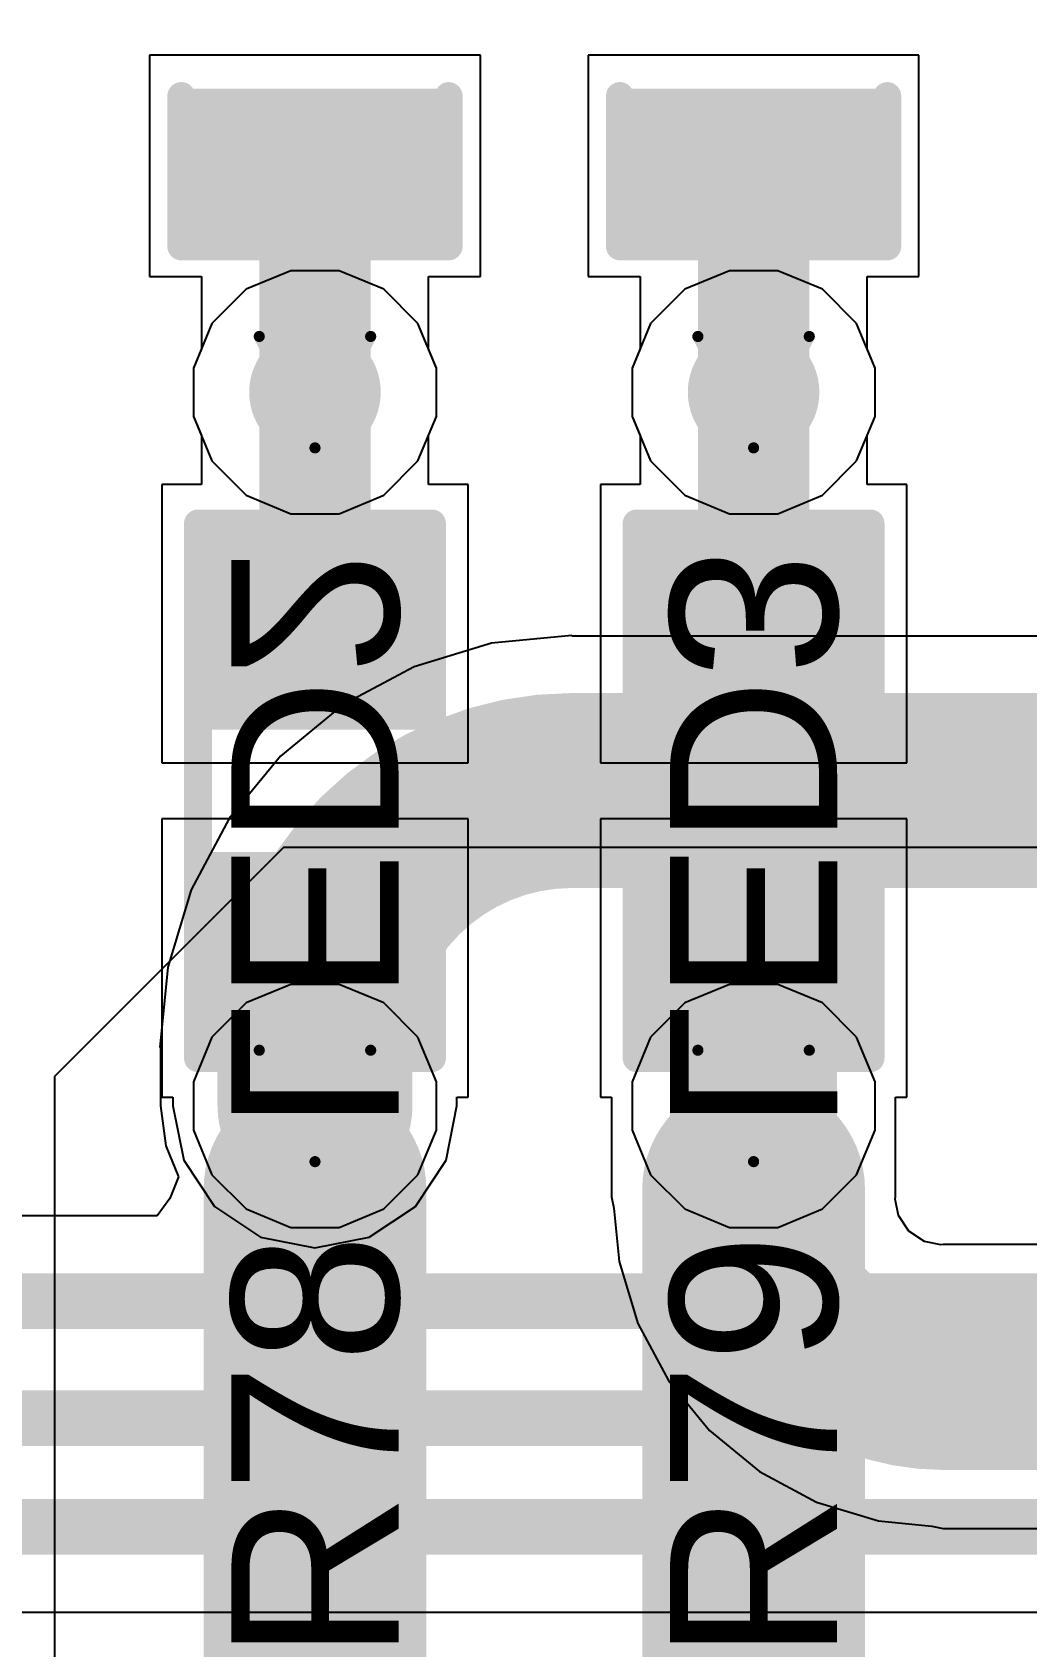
# Model space of a CAD drawing. Header units: inches. Extents: x 0 to 5359, y 0 to 5098.
# Drawn here: x 27.71 to 32.25, y 75 to 82.36 of the extents above; entities that cross this region are included whole.
import ezdxf

# ---------------------------------------------------------------- set-up
doc = ezdxf.new("R2010")
doc.units = ezdxf.units.IN
for name, color, linetype in [('Bottom Layer', 5, 'Continuous'), ('Bottom Overlay', 54, 'Continuous'), ('Bottom Paste', 16, 'Continuous'), ('Bottom Solder', 6, 'Continuous'), ('Drill Drawing', 1, 'Continuous'), ('Layer 1', 16, 'Continuous'), ('Layer 2', 76, 'Continuous'), ('Top Layer', 1, 'Continuous'), ('Top Overlay', 2, 'Continuous'), ('Top Paste', 8, 'Continuous'), ('Top Solder', 216, 'Continuous'), ('Via Holes', 16, 'Continuous')]:
    doc.layers.add(name, color=color, linetype=linetype)
doc.styles.add('Arial', font='', dxfattribs={"height": 0.2})
doc.styles.get('Arial').set_extended_font_data('Arial')

# ---------------------------------------------------------------- blocks, each defined once
blk = doc.blocks.new('R___0603_120')
at = {"layer": 'Top Layer'}
for points in [[(-0.3809999999999999, 0.4445), (-0.3809999999999999, -0.4445), (-1.143, -0.4445), (-1.143, 0.4445)], [(1.143, 0.4445), (1.143, -0.4445), (0.3809999999999999, -0.4445), (0.3809999999999999, 0.4445)]]:
    blk.add_hatch(color=1, dxfattribs=at).paths.add_polyline_path(points)
at = {"layer": 'Top Paste'}
for points in [[(-0.3809999999999999, 0.4445), (-0.3809999999999999, -0.4445), (-1.143, -0.4445), (-1.143, 0.4445)], [(1.143, 0.4445), (1.143, -0.4445), (0.3809999999999999, -0.4445), (0.3809999999999999, 0.4445)]]:
    blk.add_hatch(color=8, dxfattribs=at).paths.add_polyline_path(points)
at = {"layer": 'Top Solder'}
for points in [[(-0.2794, 0.5460999999999999), (-0.2794, -0.5460999999999999), (-1.2446, -0.5460999999999999), (-1.2446, 0.5460999999999999)], [(1.2446, 0.5460999999999999), (1.2446, -0.5460999999999999), (0.2794, -0.5460999999999999), (0.2794, 0.5460999999999999)]]:
    blk.add_hatch(color=216, dxfattribs=at).paths.add_polyline_path(points)
at = {"layer": 'Top Overlay'}
for points in [[(1.2192, 0.5334, 0.127, 0.127, 0), (-1.2192, 0.5334, 0.127, 0.127, 0)], [(-1.2192, -0.5334, 0.127, 0.127, 0), (-1.2192, 0.5334, 0.127, 0.127, 0)], [(1.2192, -0.5334, 0.127, 0.127, 0), (1.2192, 0.5334, 0.127, 0.127, 0)], [(1.2192, -0.5334, 0.127, 0.127, 0), (-1.2192, -0.5334, 0.127, 0.127, 0)]]:
    blk.add_lwpolyline(points, format="xyseb", dxfattribs=at)
for points in [[(-1.25095, 0.5334, 0.0635, 0.0635, 1), (-1.18745, 0.5334, 0.0635, 0.0635, 1)], [(-1.25095, 0.5334, 0.0635, 0.0635, 1), (-1.18745, 0.5334, 0.0635, 0.0635, 1)], [(1.18745, 0.5334, 0.0635, 0.0635, 1), (1.25095, 0.5334, 0.0635, 0.0635, 1)], [(1.18745, 0.5334, 0.0635, 0.0635, 1), (1.25095, 0.5334, 0.0635, 0.0635, 1)], [(-1.25095, -0.5334, 0.0635, 0.0635, 1), (-1.18745, -0.5334, 0.0635, 0.0635, 1)], [(-1.25095, -0.5334, 0.0635, 0.0635, 1), (-1.18745, -0.5334, 0.0635, 0.0635, 1)], [(1.18745, -0.5334, 0.0635, 0.0635, 1), (1.25095, -0.5334, 0.0635, 0.0635, 1)], [(1.18745, -0.5334, 0.0635, 0.0635, 1), (1.25095, -0.5334, 0.0635, 0.0635, 1)]]:
    blk.add_lwpolyline(points, format="xyseb", close=True, dxfattribs=at)
blk = doc.blocks.new('R___0603_121')
at = {"layer": 'Top Layer'}
for points in [[(-0.3809999999999999, 0.4445), (-0.3809999999999999, -0.4445), (-1.143, -0.4445), (-1.143, 0.4445)], [(1.143, 0.4445), (1.143, -0.4445), (0.3809999999999999, -0.4445), (0.3809999999999999, 0.4445)]]:
    blk.add_hatch(color=1, dxfattribs=at).paths.add_polyline_path(points)
at = {"layer": 'Top Paste'}
for points in [[(-0.3809999999999999, 0.4445), (-0.3809999999999999, -0.4445), (-1.143, -0.4445), (-1.143, 0.4445)], [(1.143, 0.4445), (1.143, -0.4445), (0.3809999999999999, -0.4445), (0.3809999999999999, 0.4445)]]:
    blk.add_hatch(color=8, dxfattribs=at).paths.add_polyline_path(points)
at = {"layer": 'Top Solder'}
for points in [[(-0.2794, 0.5460999999999999), (-0.2794, -0.5460999999999999), (-1.2446, -0.5460999999999999), (-1.2446, 0.5460999999999999)], [(1.2446, 0.5460999999999999), (1.2446, -0.5460999999999999), (0.2794, -0.5460999999999999), (0.2794, 0.5460999999999999)]]:
    blk.add_hatch(color=216, dxfattribs=at).paths.add_polyline_path(points)
at = {"layer": 'Top Overlay'}
for points in [[(1.2192, 0.5334, 0.127, 0.127, 0), (-1.2192, 0.5334, 0.127, 0.127, 0)], [(-1.2192, -0.5334, 0.127, 0.127, 0), (-1.2192, 0.5334, 0.127, 0.127, 0)], [(1.2192, -0.5334, 0.127, 0.127, 0), (1.2192, 0.5334, 0.127, 0.127, 0)], [(1.2192, -0.5334, 0.127, 0.127, 0), (-1.2192, -0.5334, 0.127, 0.127, 0)]]:
    blk.add_lwpolyline(points, format="xyseb", dxfattribs=at)
for points in [[(-1.25095, 0.5334, 0.0635, 0.0635, 1), (-1.18745, 0.5334, 0.0635, 0.0635, 1)], [(-1.25095, 0.5334, 0.0635, 0.0635, 1), (-1.18745, 0.5334, 0.0635, 0.0635, 1)], [(1.18745, 0.5334, 0.0635, 0.0635, 1), (1.25095, 0.5334, 0.0635, 0.0635, 1)], [(1.18745, 0.5334, 0.0635, 0.0635, 1), (1.25095, 0.5334, 0.0635, 0.0635, 1)], [(-1.25095, -0.5334, 0.0635, 0.0635, 1), (-1.18745, -0.5334, 0.0635, 0.0635, 1)], [(-1.25095, -0.5334, 0.0635, 0.0635, 1), (-1.18745, -0.5334, 0.0635, 0.0635, 1)], [(1.18745, -0.5334, 0.0635, 0.0635, 1), (1.25095, -0.5334, 0.0635, 0.0635, 1)], [(1.18745, -0.5334, 0.0635, 0.0635, 1), (1.25095, -0.5334, 0.0635, 0.0635, 1)]]:
    blk.add_lwpolyline(points, format="xyseb", close=True, dxfattribs=at)
blk = doc.blocks.new('LED_0603_B_214')
at = {"layer": 'Bottom Layer'}
for points in [[(-0.999998, 0.5000002699999999), (-0.499999, 0.5000002699999999), (-0.499999, -0.5000002699999999), (-0.999998, -0.5000002699999999)], [(0.50000154, 0.5000002699999999), (1.00000054, 0.5000002699999999), (1.00000054, -0.5000002699999999), (0.50000154, -0.5000002699999999)]]:
    blk.add_hatch(color=5, dxfattribs=at).paths.add_polyline_path(points)
at = {"layer": 'Bottom Overlay'}
blk.add_hatch(color=54, dxfattribs=at).paths.add_polyline_path([(1.11757968, -0.66042286), (1.7525746, -0.66042286), (1.7525746, 0.66037714), (1.11757968, 0.66037714)])
at = {"layer": 'Bottom Paste'}
for points in [[(-0.999998, 0.5000002699999999), (-0.499999, 0.5000002699999999), (-0.499999, -0.5000002699999999), (-0.999998, -0.5000002699999999)], [(0.50000154, 0.5000002699999999), (1.00000054, 0.5000002699999999), (1.00000054, -0.5000002699999999), (0.50000154, -0.5000002699999999)]]:
    blk.add_hatch(color=16, dxfattribs=at).paths.add_polyline_path(points)
at = {"layer": 'Bottom Solder'}
for points in [[(-1.101598, 0.6016002699999999), (-0.398399, 0.6016002699999999), (-0.398399, -0.6016002699999999), (-1.101598, -0.6016002699999999)], [(0.39840154, 0.6016002699999999), (1.10160054, 0.6016002699999999), (1.10160054, -0.6016002699999999), (0.39840154, -0.6016002699999999)]]:
    blk.add_hatch(color=6, dxfattribs=at).paths.add_polyline_path(points)
at = {"layer": 'Bottom Overlay'}
for points in [[(-1.1176, 0.6096, 0.127, 0.127, 0), (-1.1176, -0.6096, 0.127, 0.127, 0)], [(-1.1176, 0.6096, 0.127, 0.127, 0), (-0.4318, 0.6096, 0.127, 0.127, 0)], [(0.4318, 0.6096, 0.127, 0.127, 0), (1.11760254, 0.6096, 0.127, 0.127, 0)], [(1.11760254, 0.6096, 0.127, 0.127, 0), (1.11760254, -0.6096, 0.127, 0.127, 0)], [(-1.1176, -0.6096, 0.127, 0.127, 0), (-0.4318, -0.6096, 0.127, 0.127, 0)], [(0.4318, -0.6096, 0.127, 0.127, 0), (1.11760254, -0.6096, 0.127, 0.127, 0)]]:
    blk.add_lwpolyline(points, format="xyseb", dxfattribs=at)
for points in [[(-1.14935, 0.6096, 0.0635, 0.0635, 1), (-1.08585, 0.6096, 0.0635, 0.0635, 1)], [(-1.14935, 0.6096, 0.0635, 0.0635, 1), (-1.08585, 0.6096, 0.0635, 0.0635, 1)], [(-0.46355, 0.6096, 0.0635, 0.0635, 1), (-0.40005, 0.6096, 0.0635, 0.0635, 1)], [(0.40005, 0.6096, 0.0635, 0.0635, 1), (0.46355, 0.6096, 0.0635, 0.0635, 1)], [(1.08585254, 0.6096, 0.0635, 0.0635, 1), (1.14935254, 0.6096, 0.0635, 0.0635, 1)], [(1.08585254, 0.6096, 0.0635, 0.0635, 1), (1.14935254, 0.6096, 0.0635, 0.0635, 1)], [(-1.14935, -0.6096, 0.0635, 0.0635, 1), (-1.08585, -0.6096, 0.0635, 0.0635, 1)], [(-1.14935, -0.6096, 0.0635, 0.0635, 1), (-1.08585, -0.6096, 0.0635, 0.0635, 1)], [(-0.46355, -0.6096, 0.0635, 0.0635, 1), (-0.40005, -0.6096, 0.0635, 0.0635, 1)], [(0.40005, -0.6096, 0.0635, 0.0635, 1), (0.46355, -0.6096, 0.0635, 0.0635, 1)], [(1.08585254, -0.6096, 0.0635, 0.0635, 1), (1.14935254, -0.6096, 0.0635, 0.0635, 1)], [(1.08585254, -0.6096, 0.0635, 0.0635, 1), (1.14935254, -0.6096, 0.0635, 0.0635, 1)]]:
    blk.add_lwpolyline(points, format="xyseb", close=True, dxfattribs=at)
blk = doc.blocks.new('LED_0603_B_215')
at = {"layer": 'Bottom Layer'}
for points in [[(-0.999998, 0.5000002699999999), (-0.499999, 0.5000002699999999), (-0.499999, -0.5000002699999999), (-0.999998, -0.5000002699999999)], [(0.50000154, 0.5000002699999999), (1.00000054, 0.5000002699999999), (1.00000054, -0.5000002699999999), (0.50000154, -0.5000002699999999)]]:
    blk.add_hatch(color=5, dxfattribs=at).paths.add_polyline_path(points)
at = {"layer": 'Bottom Overlay'}
blk.add_hatch(color=54, dxfattribs=at).paths.add_polyline_path([(1.11757968, -0.66042286), (1.7525746, -0.66042286), (1.7525746, 0.66037714), (1.11757968, 0.66037714)])
at = {"layer": 'Bottom Paste'}
for points in [[(-0.999998, 0.5000002699999999), (-0.499999, 0.5000002699999999), (-0.499999, -0.5000002699999999), (-0.999998, -0.5000002699999999)], [(0.50000154, 0.5000002699999999), (1.00000054, 0.5000002699999999), (1.00000054, -0.5000002699999999), (0.50000154, -0.5000002699999999)]]:
    blk.add_hatch(color=16, dxfattribs=at).paths.add_polyline_path(points)
at = {"layer": 'Bottom Solder'}
for points in [[(-1.101598, 0.6016002699999999), (-0.398399, 0.6016002699999999), (-0.398399, -0.6016002699999999), (-1.101598, -0.6016002699999999)], [(0.39840154, 0.6016002699999999), (1.10160054, 0.6016002699999999), (1.10160054, -0.6016002699999999), (0.39840154, -0.6016002699999999)]]:
    blk.add_hatch(color=6, dxfattribs=at).paths.add_polyline_path(points)
at = {"layer": 'Bottom Overlay'}
for points in [[(-1.1176, 0.6096, 0.127, 0.127, 0), (-1.1176, -0.6096, 0.127, 0.127, 0)], [(-1.1176, 0.6096, 0.127, 0.127, 0), (-0.4318, 0.6096, 0.127, 0.127, 0)], [(0.4318, 0.6096, 0.127, 0.127, 0), (1.11760254, 0.6096, 0.127, 0.127, 0)], [(1.11760254, 0.6096, 0.127, 0.127, 0), (1.11760254, -0.6096, 0.127, 0.127, 0)], [(-1.1176, -0.6096, 0.127, 0.127, 0), (-0.4318, -0.6096, 0.127, 0.127, 0)], [(0.4318, -0.6096, 0.127, 0.127, 0), (1.11760254, -0.6096, 0.127, 0.127, 0)]]:
    blk.add_lwpolyline(points, format="xyseb", dxfattribs=at)
for points in [[(-1.14935, 0.6096, 0.0635, 0.0635, 1), (-1.08585, 0.6096, 0.0635, 0.0635, 1)], [(-1.14935, 0.6096, 0.0635, 0.0635, 1), (-1.08585, 0.6096, 0.0635, 0.0635, 1)], [(-0.46355, 0.6096, 0.0635, 0.0635, 1), (-0.40005, 0.6096, 0.0635, 0.0635, 1)], [(0.40005, 0.6096, 0.0635, 0.0635, 1), (0.46355, 0.6096, 0.0635, 0.0635, 1)], [(1.08585254, 0.6096, 0.0635, 0.0635, 1), (1.14935254, 0.6096, 0.0635, 0.0635, 1)], [(1.08585254, 0.6096, 0.0635, 0.0635, 1), (1.14935254, 0.6096, 0.0635, 0.0635, 1)], [(-1.14935, -0.6096, 0.0635, 0.0635, 1), (-1.08585, -0.6096, 0.0635, 0.0635, 1)], [(-1.14935, -0.6096, 0.0635, 0.0635, 1), (-1.08585, -0.6096, 0.0635, 0.0635, 1)], [(-0.46355, -0.6096, 0.0635, 0.0635, 1), (-0.40005, -0.6096, 0.0635, 0.0635, 1)], [(0.40005, -0.6096, 0.0635, 0.0635, 1), (0.46355, -0.6096, 0.0635, 0.0635, 1)], [(1.08585254, -0.6096, 0.0635, 0.0635, 1), (1.14935254, -0.6096, 0.0635, 0.0635, 1)], [(1.08585254, -0.6096, 0.0635, 0.0635, 1), (1.14935254, -0.6096, 0.0635, 0.0635, 1)]]:
    blk.add_lwpolyline(points, format="xyseb", close=True, dxfattribs=at)

msp = doc.modelspace()

# ---------------------------------------------------------------- hatches: boundary and pattern name
at = {"layer": 'Bottom Layer'}
h = msp.add_hatch(color=5, dxfattribs=at)
edge = h.paths.add_edge_path()
edge.add_arc((28.99996232, 80.71784973999999), 0.2999994, 0, 360)
h = msp.add_hatch(color=5, dxfattribs=at)
edge = h.paths.add_edge_path()
edge.add_arc((30.9999634, 80.71784973999999), 0.2999994, 0, 360)
h = msp.add_hatch(color=5, dxfattribs=at)
edge = h.paths.add_edge_path()
edge.add_arc((28.99996232, 77.46324614), 0.2999994, 0, 360)
h = msp.add_hatch(color=5, dxfattribs=at)
edge = h.paths.add_edge_path()
edge.add_arc((30.99996086, 77.46324614), 0.2999994, 0, 360)
at = {"layer": 'Layer 1'}
h = msp.add_hatch(color=16, dxfattribs=at)
edge = h.paths.add_edge_path()
edge.add_arc((28.99996232, 80.71784973999999), 0.2999994, 0, 360)
h = msp.add_hatch(color=16, dxfattribs=at)
edge = h.paths.add_edge_path()
edge.add_arc((30.9999634, 80.71784973999999), 0.2999994, 0, 360)
h = msp.add_hatch(color=16, dxfattribs=at)
edge = h.paths.add_edge_path()
edge.add_arc((28.99996232, 77.46324614), 0.2999994, 0, 360)
h = msp.add_hatch(color=16, dxfattribs=at)
edge = h.paths.add_edge_path()
edge.add_arc((30.99996086, 77.46324614), 0.2999994, 0, 360)
at = {"layer": 'Layer 2'}
h = msp.add_hatch(color=76, dxfattribs=at)
edge = h.paths.add_edge_path()
edge.add_arc((28.99996232, 80.71784973999999), 0.2999994, 0, 360)
h = msp.add_hatch(color=76, dxfattribs=at)
edge = h.paths.add_edge_path()
edge.add_arc((30.9999634, 80.71784973999999), 0.2999994, 0, 360)
h = msp.add_hatch(color=76, dxfattribs=at)
edge = h.paths.add_edge_path()
edge.add_arc((28.99996232, 77.46324614), 0.2999994, 0, 360)
h = msp.add_hatch(color=76, dxfattribs=at)
edge = h.paths.add_edge_path()
edge.add_arc((30.99996086, 77.46324614), 0.2999994, 0, 360)
at = {"layer": 'Top Layer'}
h = msp.add_hatch(color=1, dxfattribs=at)
edge = h.paths.add_edge_path()
edge.add_arc((28.99996232, 80.71784973999999), 0.2999994, 0, 360)
h = msp.add_hatch(color=1, dxfattribs=at)
edge = h.paths.add_edge_path()
edge.add_arc((30.9999634, 80.71784973999999), 0.2999994, 0, 360)
h = msp.add_hatch(color=1, dxfattribs=at)
edge = h.paths.add_edge_path()
edge.add_arc((28.99996232, 77.46324614), 0.2999994, 0, 360)
h = msp.add_hatch(color=1, dxfattribs=at)
edge = h.paths.add_edge_path()
edge.add_arc((30.99996086, 77.46324614), 0.2999994, 0, 360)
at = {"layer": 'Via Holes'}
h = msp.add_hatch(color=7, dxfattribs=at)
edge = h.paths.add_edge_path()
edge.add_arc((28.99996232, 80.71784973999999), 0.1499997, 0, 360)
h = msp.add_hatch(color=7, dxfattribs=at)
edge = h.paths.add_edge_path()
edge.add_arc((30.9999634, 80.71784973999999), 0.1499997, 0, 360)
h = msp.add_hatch(color=7, dxfattribs=at)
edge = h.paths.add_edge_path()
edge.add_arc((28.99996232, 77.46324614), 0.1499997, 0, 360)
h = msp.add_hatch(color=7, dxfattribs=at)
edge = h.paths.add_edge_path()
edge.add_arc((30.99996086, 77.46324614), 0.1499997, 0, 360)

# ---------------------------------------------------------------- linework, layer by layer
at = {"layer": 'Bottom Layer'}
for p, q in [((29.75396131999999, 82.25404682), (28.24596332, 82.25404682)), ((28.24596332, 82.25404682), (28.24596332, 81.24604782)), ((29.75396131999999, 81.24604782), (29.75396131999999, 82.25404682)), ((31.75395986, 82.25404682), (30.24596186, 82.25404682)), ((30.24596186, 82.25404682), (30.24596186, 81.24604782)), ((31.75395986, 81.24604782), (31.75395986, 82.25404682)), ((28.24596332, 81.24604782), (28.4820106, 81.24604782)), ((28.4820106, 81.24604782), (28.4820106, 80.91507566)), ((29.51791404, 80.91507566), (29.51791404, 81.24604782)), ((29.51791404, 81.24604782), (29.75396131999999, 81.24604782)), ((30.24596186, 81.24604782), (30.48200914, 81.24604782)), ((30.48200914, 81.24604782), (30.48200914, 80.91506804)), ((31.51791258, 80.91508074), (31.51791258, 81.24604782)), ((31.51791258, 81.24604782), (31.75395986, 81.24604782)), ((28.4820106, 80.91507566), (28.44596292, 80.82804764)), ((29.55396172, 80.82804764), (29.51791404, 80.91507566)), ((30.48200914, 80.91506804), (30.445964, 80.82804764)), ((31.5539628, 80.82804764), (31.51791258, 80.91508074)), ((28.44596292, 80.82804764), (28.44596292, 80.60765184)), ((29.55396172, 80.60765184), (29.55396172, 80.82804764)), ((30.445964, 80.82804764), (30.445964, 80.60765184)), ((31.5539628, 80.60765184), (31.5539628, 80.82804764)), ((28.44596292, 80.60765184), (28.53030362, 80.40403527999999)), ((29.46962101999999, 80.40403527999999), (29.55396172, 80.60765184)), ((30.445964, 80.60765184), (30.53030469999999, 80.40403527999999)), ((31.4696221, 80.40403527999999), (31.5539628, 80.60765184)), ((28.53030362, 80.40403527999999), (28.68614786, 80.24819104)), ((29.31377678, 80.24819104), (29.46962101999999, 80.40403527999999)), ((30.53030469999999, 80.40403527999999), (30.68614894, 80.24819104)), ((31.31377785999999, 80.24819104), (31.4696221, 80.40403527999999)), ((28.68614786, 80.24819104), (28.88976442, 80.16385034)), ((29.11016022, 80.16385034), (29.31377678, 80.24819104)), ((30.68614894, 80.24819104), (30.8897655, 80.16385034)), ((31.1101613, 80.16385034), (31.31377785999999, 80.24819104)), ((28.88976442, 80.16385034), (29.11016022, 80.16385034)), ((30.8897655, 80.16385034), (31.1101613, 80.16385034)), ((30.17122744, 79.60904575999999), (29.8046902, 79.57294474)), ((30.17122744, 79.60602569999999), (30.17122744, 79.60904575999999)), ((36.45003632, 79.60602569999999), (30.17122744, 79.60602569999999)), ((29.8046902, 79.57294474), (29.45223726, 79.46602852)), ((29.45223726, 79.46602852), (29.12741444, 79.29240936)), ((29.12741444, 79.29240936), (28.84270584, 79.05875475999999)), ((28.84270584, 79.05875475999999), (28.60905124, 78.77404616)), ((28.60905124, 78.77404616), (28.43543208, 78.44922333999999)), ((28.43543208, 78.44922333999999), (28.32851586, 78.0967704)), ((28.32851586, 78.0967704), (28.29241484, 77.73023316)), ((28.29241484, 77.73023316), (28.2954349, 77.73023316)), ((28.2954349, 77.73023316), (28.2954349, 77.46324614)), ((28.2954349, 77.46324614), (28.31944043999999, 77.28090207999999)), ((28.31944043999999, 77.28090207999999), (28.37802808, 77.13945709999999)), ((28.37802808, 77.13945709999999), (28.33875206, 77.04135722)), ((28.33875206, 77.04135722), (28.28029396, 76.9616571)), ((28.28029396, 76.9616571), (25.6224786, 76.9616571)), ((25.05367608, 75.15507194), (37.79836737999999, 75.15507194))]:
    msp.add_line(p, q, dxfattribs=at)
for points in [[(28.99996232, 80.71784973999999, 0.508, 0.508, 0), (28.99996232, 81.72179236, 0.508, 0.508, 0)], [(30.99996086, 80.71784973999999, 0.508, 0.508, 0), (30.99996086, 81.72179236, 0.508, 0.508, 0)], [(30.99996086, 80.71784973999999, 0.508, 0.508, 0), (30.9999634, 80.71784973999999, 0.508, 0.508, 0)], [(28.99996232, 77.73023316, 0.889, 0.889, -0.4142135623730951), (30.17122744, 78.90149828, 0.889, 0.889, 0)], [(30.17122744, 78.90149828, 0.889, 0.889, 0), (36.45003632, 78.90149828, 0.889, 0.889, 0)], [(28.99996232, 77.46324614, 0.889, 0.889, 0), (28.99996232, 77.73023316, 0.889, 0.889, 0)], [(22.92483096, 76.57319204, 0.254, 0.254, 0), (45.06170312, 76.57319204, 0.254, 0.254, 0)], [(23.63423264, 76.03906052, 0.254, 0.254, 0), (45.31269576, 76.03906052, 0.254, 0.254, 0)], [(25.05367608, 75.543537, 0.254, 0.254, 0), (45.77473699999999, 75.543537, 0.254, 0.254, 0)]]:
    msp.add_lwpolyline(points, format="xyseb", dxfattribs=at)
for points in [[(28.87296232, 81.72179236, 0.254, 0.254, 1), (29.12696232, 81.72179236, 0.254, 0.254, 1)], [(30.87296086, 81.72179236, 0.254, 0.254, 1), (31.12696086, 81.72179236, 0.254, 0.254, 1)], [(28.87296232, 80.71784973999999, 0.254, 0.254, 1), (29.12696232, 80.71784973999999, 0.254, 0.254, 1)], [(30.87296086, 80.71784973999999, 0.254, 0.254, 1), (31.12696086, 80.71784973999999, 0.254, 0.254, 1)], [(30.87296086, 80.71784973999999, 0.254, 0.254, 1), (31.12696086, 80.71784973999999, 0.254, 0.254, 1)], [(30.8729634, 80.71784973999999, 0.254, 0.254, 1), (31.1269634, 80.71784973999999, 0.254, 0.254, 1)], [(29.94897744, 78.90149828, 0.4445, 0.4445, 1), (30.39347744, 78.90149828, 0.4445, 0.4445, 1)], [(29.94897744, 78.90149828, 0.4445, 0.4445, 1), (30.39347744, 78.90149828, 0.4445, 0.4445, 1)], [(28.77771232, 77.73023316, 0.4445, 0.4445, 1), (29.22221232, 77.73023316, 0.4445, 0.4445, 1)], [(28.77771232, 77.73023316, 0.4445, 0.4445, 1), (29.22221232, 77.73023316, 0.4445, 0.4445, 1)], [(28.77771232, 77.46324614, 0.4445, 0.4445, 1), (29.22221232, 77.46324614, 0.4445, 0.4445, 1)]]:
    msp.add_lwpolyline(points, format="xyseb", close=True, dxfattribs=at)
at = {"layer": 'Drill Drawing'}
for points in [[(28.74596232, 80.97184974, 0.0508, 0.0508, 0), (29.25396232, 80.97184974, 0.0508, 0.0508, 0)], [(28.74596232, 80.97184974, 0.0508, 0.0508, 0), (28.99996232, 80.46384974, 0.0508, 0.0508, 0)], [(28.99996232, 80.46384974, 0.0508, 0.0508, 0), (29.25396232, 80.97184974, 0.0508, 0.0508, 0)], [(30.7459634, 80.97184974, 0.0508, 0.0508, 0), (31.2539634, 80.97184974, 0.0508, 0.0508, 0)], [(30.7459634, 80.97184974, 0.0508, 0.0508, 0), (30.9999634, 80.46384974, 0.0508, 0.0508, 0)], [(30.9999634, 80.46384974, 0.0508, 0.0508, 0), (31.2539634, 80.97184974, 0.0508, 0.0508, 0)], [(28.74596232, 77.71724614, 0.0508, 0.0508, 0), (29.25396232, 77.71724614, 0.0508, 0.0508, 0)], [(28.74596232, 77.71724614, 0.0508, 0.0508, 0), (28.99996232, 77.20924613999999, 0.0508, 0.0508, 0)], [(28.99996232, 77.20924613999999, 0.0508, 0.0508, 0), (29.25396232, 77.71724614, 0.0508, 0.0508, 0)], [(30.74596086, 77.71724614, 0.0508, 0.0508, 0), (31.25396086, 77.71724614, 0.0508, 0.0508, 0)], [(30.74596086, 77.71724614, 0.0508, 0.0508, 0), (30.99996086, 77.20924613999999, 0.0508, 0.0508, 0)], [(30.99996086, 77.20924613999999, 0.0508, 0.0508, 0), (31.25396086, 77.71724614, 0.0508, 0.0508, 0)]]:
    msp.add_lwpolyline(points, format="xyseb", dxfattribs=at)
for points in [[(28.73326232, 80.97184974, 0.0254, 0.0254, 1), (28.75866232, 80.97184974, 0.0254, 0.0254, 1)], [(28.73326232, 80.97184974, 0.0254, 0.0254, 1), (28.75866232, 80.97184974, 0.0254, 0.0254, 1)], [(29.24126232, 80.97184974, 0.0254, 0.0254, 1), (29.26666232, 80.97184974, 0.0254, 0.0254, 1)], [(29.24126232, 80.97184974, 0.0254, 0.0254, 1), (29.26666232, 80.97184974, 0.0254, 0.0254, 1)], [(30.73326339999999, 80.97184974, 0.0254, 0.0254, 1), (30.7586634, 80.97184974, 0.0254, 0.0254, 1)], [(30.73326339999999, 80.97184974, 0.0254, 0.0254, 1), (30.7586634, 80.97184974, 0.0254, 0.0254, 1)], [(31.2412634, 80.97184974, 0.0254, 0.0254, 1), (31.2666634, 80.97184974, 0.0254, 0.0254, 1)], [(31.2412634, 80.97184974, 0.0254, 0.0254, 1), (31.2666634, 80.97184974, 0.0254, 0.0254, 1)], [(28.98726232, 80.46384974, 0.0254, 0.0254, 1), (29.01266232, 80.46384974, 0.0254, 0.0254, 1)], [(28.98726232, 80.46384974, 0.0254, 0.0254, 1), (29.01266232, 80.46384974, 0.0254, 0.0254, 1)], [(30.9872634, 80.46384974, 0.0254, 0.0254, 1), (31.0126634, 80.46384974, 0.0254, 0.0254, 1)], [(30.9872634, 80.46384974, 0.0254, 0.0254, 1), (31.0126634, 80.46384974, 0.0254, 0.0254, 1)], [(28.73326232, 77.71724614, 0.0254, 0.0254, 1), (28.75866232, 77.71724614, 0.0254, 0.0254, 1)], [(28.73326232, 77.71724614, 0.0254, 0.0254, 1), (28.75866232, 77.71724614, 0.0254, 0.0254, 1)], [(29.24126232, 77.71724614, 0.0254, 0.0254, 1), (29.26666232, 77.71724614, 0.0254, 0.0254, 1)], [(29.24126232, 77.71724614, 0.0254, 0.0254, 1), (29.26666232, 77.71724614, 0.0254, 0.0254, 1)], [(30.73326086, 77.71724614, 0.0254, 0.0254, 1), (30.75866086, 77.71724614, 0.0254, 0.0254, 1)], [(30.73326086, 77.71724614, 0.0254, 0.0254, 1), (30.75866086, 77.71724614, 0.0254, 0.0254, 1)], [(31.24126086, 77.71724614, 0.0254, 0.0254, 1), (31.26666086, 77.71724614, 0.0254, 0.0254, 1)], [(31.24126086, 77.71724614, 0.0254, 0.0254, 1), (31.26666086, 77.71724614, 0.0254, 0.0254, 1)], [(28.98726232, 77.20924613999999, 0.0254, 0.0254, 1), (29.01266232, 77.20924613999999, 0.0254, 0.0254, 1)], [(28.98726232, 77.20924613999999, 0.0254, 0.0254, 1), (29.01266232, 77.20924613999999, 0.0254, 0.0254, 1)], [(30.98726086, 77.20924613999999, 0.0254, 0.0254, 1), (31.01266086, 77.20924613999999, 0.0254, 0.0254, 1)], [(30.98726086, 77.20924613999999, 0.0254, 0.0254, 1), (31.01266086, 77.20924613999999, 0.0254, 0.0254, 1)]]:
    msp.add_lwpolyline(points, format="xyseb", close=True, dxfattribs=at)
at = {"layer": 'Layer 1'}
for p, q in [((28.88976442, 81.27184914), (28.68614786, 81.18750843999999)), ((29.11016022, 81.27184914), (28.88976442, 81.27184914)), ((29.31377678, 81.18750843999999), (29.11016022, 81.27184914)), ((30.8897655, 81.27184914), (30.68614894, 81.18750843999999)), ((31.1101613, 81.27184914), (30.8897655, 81.27184914)), ((31.31377785999999, 81.18750843999999), (31.1101613, 81.27184914)), ((28.68614786, 81.18750843999999), (28.53030362, 81.0316642)), ((29.46962101999999, 81.0316642), (29.31377678, 81.18750843999999)), ((30.68614894, 81.18750843999999), (30.53030469999999, 81.0316642)), ((31.4696221, 81.0316642), (31.31377785999999, 81.18750843999999)), ((28.53030362, 81.0316642), (28.44596292, 80.82804764)), ((29.55396172, 80.82804764), (29.46962101999999, 81.0316642)), ((30.53030469999999, 81.0316642), (30.445964, 80.82804764)), ((31.5539628, 80.82804764), (31.4696221, 81.0316642)), ((28.44596292, 80.82804764), (28.44596292, 80.60765184)), ((29.55396172, 80.60765184), (29.55396172, 80.82804764)), ((30.445964, 80.82804764), (30.445964, 80.60765184)), ((31.5539628, 80.60765184), (31.5539628, 80.82804764)), ((28.44596292, 80.60765184), (28.53030362, 80.40403527999999)), ((29.46962101999999, 80.40403527999999), (29.55396172, 80.60765184)), ((30.445964, 80.60765184), (30.53030469999999, 80.40403527999999)), ((31.4696221, 80.40403527999999), (31.5539628, 80.60765184)), ((28.53030362, 80.40403527999999), (28.68614786, 80.24819104)), ((29.31377678, 80.24819104), (29.46962101999999, 80.40403527999999)), ((30.53030469999999, 80.40403527999999), (30.68614894, 80.24819104)), ((31.31377785999999, 80.24819104), (31.4696221, 80.40403527999999)), ((28.68614786, 80.24819104), (28.88976442, 80.16385034)), ((29.11016022, 80.16385034), (29.31377678, 80.24819104)), ((30.68614894, 80.24819104), (30.8897655, 80.16385034)), ((31.1101613, 80.16385034), (31.31377785999999, 80.24819104)), ((28.88976442, 80.16385034), (29.11016022, 80.16385034)), ((30.8897655, 80.16385034), (31.1101613, 80.16385034)), ((28.88976442, 78.01724553999999), (28.68614786, 77.93290484)), ((29.11016022, 78.01724553999999), (28.88976442, 78.01724553999999)), ((29.31377678, 77.93290484), (29.11016022, 78.01724553999999)), ((30.88976296, 78.01724553999999), (30.6861464, 77.93290484)), ((31.11015876, 78.01724553999999), (30.88976296, 78.01724553999999)), ((31.31377532, 77.93290484), (31.11015876, 78.01724553999999)), ((28.68614786, 77.93290484), (28.53030362, 77.7770606)), ((29.46962101999999, 77.7770606), (29.31377678, 77.93290484)), ((30.6861464, 77.93290484), (30.53030216, 77.7770606)), ((31.46961956, 77.7770606), (31.31377532, 77.93290484)), ((28.53030362, 77.7770606), (28.44596292, 77.57344404)), ((29.55396172, 77.57344404), (29.46962101999999, 77.7770606)), ((30.53030216, 77.7770606), (30.44596146, 77.57344404)), ((31.55396026, 77.57344404), (31.46961956, 77.7770606)), ((28.44596292, 77.57344404), (28.44596292, 77.35304823999999)), ((29.55396172, 77.35304823999999), (29.55396172, 77.57344404)), ((30.44596146, 77.57344404), (30.44596146, 77.35304823999999)), ((31.55396026, 77.35304823999999), (31.55396026, 77.57344404)), ((28.44596292, 77.35304823999999), (28.53030362, 77.14943168)), ((29.46962101999999, 77.14943168), (29.55396172, 77.35304823999999)), ((30.44596146, 77.35304823999999), (30.53030216, 77.14943168)), ((31.46961956, 77.14943168), (31.55396026, 77.35304823999999)), ((28.53030362, 77.14943168), (28.68614786, 76.99358743999998)), ((29.31377678, 76.99358743999998), (29.46962101999999, 77.14943168)), ((30.53030216, 77.14943168), (30.6861464, 76.99358743999998)), ((31.31377532, 76.99358743999998), (31.46961956, 77.14943168)), ((28.68614786, 76.99358743999998), (28.88976442, 76.90924674)), ((29.11016022, 76.90924674), (29.31377678, 76.99358743999998)), ((30.6861464, 76.99358743999998), (30.88976296, 76.90924674)), ((31.11015876, 76.90924674), (31.31377532, 76.99358743999998)), ((28.88976442, 76.90924674), (29.11016022, 76.90924674)), ((30.88976296, 76.90924674), (31.11015876, 76.90924674))]:
    msp.add_line(p, q, dxfattribs=at)
at = {"layer": 'Layer 2'}
for p, q in [((28.88976442, 81.27184914), (28.68614786, 81.18750843999999)), ((29.11016022, 81.27184914), (28.88976442, 81.27184914)), ((29.31377678, 81.18750843999999), (29.11016022, 81.27184914)), ((30.8897655, 81.27184914), (30.68614894, 81.18750843999999)), ((31.1101613, 81.27184914), (30.8897655, 81.27184914)), ((31.31377785999999, 81.18750843999999), (31.1101613, 81.27184914)), ((28.68614786, 81.18750843999999), (28.53030362, 81.0316642)), ((29.46962101999999, 81.0316642), (29.31377678, 81.18750843999999)), ((30.68614894, 81.18750843999999), (30.53030469999999, 81.0316642)), ((31.4696221, 81.0316642), (31.31377785999999, 81.18750843999999)), ((28.53030362, 81.0316642), (28.44596292, 80.82804764)), ((29.55396172, 80.82804764), (29.46962101999999, 81.0316642)), ((30.53030469999999, 81.0316642), (30.445964, 80.82804764)), ((31.5539628, 80.82804764), (31.4696221, 81.0316642)), ((28.44596292, 80.82804764), (28.44596292, 80.60765184)), ((29.55396172, 80.60765184), (29.55396172, 80.82804764)), ((30.445964, 80.82804764), (30.445964, 80.60765184)), ((31.5539628, 80.60765184), (31.5539628, 80.82804764)), ((28.44596292, 80.60765184), (28.53030362, 80.40403527999999)), ((29.46962101999999, 80.40403527999999), (29.55396172, 80.60765184)), ((30.445964, 80.60765184), (30.53030469999999, 80.40403527999999)), ((31.4696221, 80.40403527999999), (31.5539628, 80.60765184)), ((28.53030362, 80.40403527999999), (28.68614786, 80.24819104)), ((29.31377678, 80.24819104), (29.46962101999999, 80.40403527999999)), ((30.53030469999999, 80.40403527999999), (30.68614894, 80.24819104)), ((31.31377785999999, 80.24819104), (31.4696221, 80.40403527999999)), ((28.68614786, 80.24819104), (28.88976442, 80.16385034)), ((29.11016022, 80.16385034), (29.31377678, 80.24819104)), ((30.68614894, 80.24819104), (30.8897655, 80.16385034)), ((31.1101613, 80.16385034), (31.31377785999999, 80.24819104)), ((28.88976442, 80.16385034), (29.11016022, 80.16385034)), ((30.8897655, 80.16385034), (31.1101613, 80.16385034)), ((28.85651074, 78.64131846), (27.81270536, 77.59751308)), ((33.19539716, 78.641321), (28.85651074, 78.64131846)), ((27.81270536, 77.59751308), (27.81270536, 63.63234923999999))]:
    msp.add_line(p, q, dxfattribs=at)
for points in [[(28.99996232, 63.0107198, 1.016, 1.016, 0), (28.99996232, 77.08224614, 1.016, 1.016, 0)], [(30.99996086, 62.27492498, 1.016, 1.016, 0), (30.99996086, 77.08224614, 1.016, 1.016, 0)]]:
    msp.add_lwpolyline(points, format="xyseb", dxfattribs=at)
for points in [[(28.74596232, 77.08224614, 0.508, 0.508, 1), (29.25396232, 77.08224614, 0.508, 0.508, 1)], [(30.74596086, 77.08224614, 0.508, 0.508, 1), (31.25396086, 77.08224614, 0.508, 0.508, 1)]]:
    msp.add_lwpolyline(points, format="xyseb", close=True, dxfattribs=at)
at = {"layer": 'Top Layer'}
for p, q in [((28.88976442, 81.27184914), (28.68614786, 81.18750843999999)), ((29.11016022, 81.27184914), (28.88976442, 81.27184914)), ((29.31377678, 81.18750843999999), (29.11016022, 81.27184914)), ((30.8897655, 81.27184914), (30.68614894, 81.18750843999999)), ((31.1101613, 81.27184914), (30.8897655, 81.27184914)), ((31.31377785999999, 81.18750843999999), (31.1101613, 81.27184914)), ((28.68614786, 81.18750843999999), (28.53030362, 81.0316642)), ((29.46962101999999, 81.0316642), (29.31377678, 81.18750843999999)), ((30.68614894, 81.18750843999999), (30.53030469999999, 81.0316642)), ((31.4696221, 81.0316642), (31.31377785999999, 81.18750843999999)), ((28.53030362, 81.0316642), (28.44596292, 80.82804764)), ((29.55396172, 80.82804764), (29.46962101999999, 81.0316642)), ((30.53030469999999, 81.0316642), (30.445964, 80.82804764)), ((31.5539628, 80.82804764), (31.4696221, 81.0316642)), ((28.44596292, 80.82804764), (28.44596292, 80.60765184)), ((29.55396172, 80.60765184), (29.55396172, 80.82804764)), ((30.445964, 80.82804764), (30.445964, 80.60765184)), ((31.5539628, 80.60765184), (31.5539628, 80.82804764)), ((28.44596292, 80.60765184), (28.4820106, 80.52062382)), ((29.51791404, 80.52062382), (29.55396172, 80.60765184)), ((30.445964, 80.60765184), (30.48201168, 80.52062382)), ((31.51791512, 80.52062382), (31.5539628, 80.60765184)), ((28.4820106, 80.52062382), (28.4820106, 80.29704794)), ((29.51791404, 80.29704794), (29.51791404, 80.52062382)), ((30.48201168, 80.52062382), (30.48201168, 80.29704794)), ((31.51791512, 80.29704794), (31.51791512, 80.52062382)), ((28.4820106, 80.29704794), (28.30146232, 80.29704794)), ((28.30146232, 80.29704794), (28.30146232, 79.02704793999999)), ((29.69846232, 80.29704794), (29.51791404, 80.29704794)), ((29.69846232, 79.02704793999999), (29.69846232, 80.29704794)), ((30.48201168, 80.29704794), (30.30146086, 80.29704794)), ((30.30146086, 80.29704794), (30.30146086, 79.02704793999999)), ((31.69846086, 80.29704794), (31.51791512, 80.29704794)), ((31.69846086, 79.02704793999999), (31.69846086, 80.29704794)), ((28.30146232, 79.02704793999999), (29.69846232, 79.02704793999999)), ((30.30146086, 79.02704793999999), (31.69846086, 79.02704793999999)), ((28.93741736, 78.77304794), (28.30146232, 78.77304794)), ((28.30146232, 78.77304794), (28.30146232, 77.50304793999999)), ((28.99996232, 78.78548886), (28.93741736, 78.77304794)), ((29.06250727999999, 78.77304794), (28.99996232, 78.78548886)), ((29.69846232, 78.77304794), (29.06250727999999, 78.77304794)), ((29.69846232, 77.50304793999999), (29.69846232, 78.77304794)), ((30.9374159, 78.77304794), (30.30146086, 78.77304794)), ((30.30146086, 78.77304794), (30.30146086, 77.50304793999999)), ((30.99996086, 78.78548886), (30.9374159, 78.77304794)), ((31.06250582, 78.77304794), (30.99996086, 78.78548886)), ((31.69846086, 78.77304794), (31.06250582, 78.77304794)), ((31.69846086, 77.50304793999999), (31.69846086, 78.77304794)), ((28.30146232, 77.50304793999999), (28.3525214, 77.50304793999999)), ((28.3525214, 77.50304793999999), (28.3525214, 77.46324614)), ((28.3525214, 77.46324614), (28.40180502, 77.21548184)), ((29.59811962, 77.21548184), (29.64740324, 77.46324614)), ((29.64740324, 77.46324614), (29.64740324, 77.50304793999999)), ((29.64740324, 77.50304793999999), (29.69846232, 77.50304793999999)), ((30.30146086, 77.50304793999999), (30.35251994, 77.50304793999999)), ((30.35251994, 77.50304793999999), (30.35251994, 77.04813139999999)), ((31.64740178, 77.04813139999999), (31.64740178, 77.50304793999999)), ((31.64740178, 77.50304793999999), (31.69846086, 77.50304793999999)), ((28.40180502, 77.21548184), (28.54215272, 77.00543654)), ((29.45777192, 77.00543654), (29.59811962, 77.21548184)), ((28.54215272, 77.00543654), (28.75219802, 76.86508884)), ((29.24772662, 76.86508884), (29.45777192, 77.00543654)), ((30.35251994, 77.04813139999999), (30.36279932, 76.99645764)), ((31.6454155, 77.03814666), (31.64740178, 77.04813139999999)), ((31.66019068, 76.9638669), (31.6454155, 77.03814666)), ((30.36279932, 76.99645764), (30.38664484, 76.7543423)), ((31.70792236, 76.89243194), (31.66019068, 76.9638669)), ((28.75219802, 76.86508884), (28.99996232, 76.81580521999999)), ((28.99996232, 76.81580521999999), (29.24772662, 76.86508884)), ((31.77935732, 76.84470026), (31.70792236, 76.89243194)), ((31.85363708, 76.82992508), (31.77935732, 76.84470026)), ((31.86362182, 76.83191135999999), (31.85363708, 76.82992508)), ((32.49653394, 76.83191135999999), (31.86362182, 76.83191135999999)), ((30.38664484, 76.7543423), (30.47233936, 76.47184349999999)), ((30.47233936, 76.47184349999999), (30.61150088, 76.21149095999999)), ((30.61150088, 76.21149095999999), (30.79878016, 75.98328974)), ((30.79878016, 75.98328974), (31.02698138, 75.79601046)), ((31.02698138, 75.79601046), (31.28733392, 75.65684893999999)), ((31.28733392, 75.65684893999999), (31.56983272, 75.57115442)), ((31.56983272, 75.57115442), (31.81194806, 75.54730889999999)), ((31.81194806, 75.54730889999999), (31.86362182, 75.53702952)), ((31.86362182, 75.53702952), (41.407588, 75.53702952))]:
    msp.add_line(p, q, dxfattribs=at)
for points in [[(28.99996232, 79.66204794, 0.508, 0.508, 0), (28.99996232, 80.71784973999999, 0.508, 0.508, 0)], [(30.9999634, 79.66204794, 0.508, 0.508, 0), (30.9999634, 80.71784973999999, 0.508, 0.508, 0)], [(28.99996232, 77.46324614, 0.7619999999999999, 0.7619999999999999, 0), (28.99996232, 78.13804793999999, 0.7619999999999999, 0.7619999999999999, 0)], [(30.99996086, 77.04813139999999, 0.7619999999999999, 0.7619999999999999, 0), (30.99996086, 78.13804793999999, 0.7619999999999999, 0.7619999999999999, 0)], [(31.86362182, 76.18447044, 0.7619999999999999, 0.7619999999999999, -0.4142135623730951), (30.99996086, 77.04813139999999, 0.7619999999999999, 0.7619999999999999, 0)], [(31.86362182, 76.18447044, 0.7619999999999999, 0.7619999999999999, 0), (41.407588, 76.18447044, 0.7619999999999999, 0.7619999999999999, 0)]]:
    msp.add_lwpolyline(points, format="xyseb", dxfattribs=at)
for points in [[(28.87296232, 80.71784973999999, 0.254, 0.254, 1), (29.12696232, 80.71784973999999, 0.254, 0.254, 1)], [(30.8729634, 80.71784973999999, 0.254, 0.254, 1), (31.1269634, 80.71784973999999, 0.254, 0.254, 1)], [(28.87296232, 79.66204794, 0.254, 0.254, 1), (29.12696232, 79.66204794, 0.254, 0.254, 1)], [(30.8729634, 79.66204794, 0.254, 0.254, 1), (31.1269634, 79.66204794, 0.254, 0.254, 1)], [(28.80946232, 78.13804793999999, 0.3809999999999999, 0.3809999999999999, 1), (29.19046232, 78.13804793999999, 0.3809999999999999, 0.3809999999999999, 1)], [(30.80946086, 78.13804793999999, 0.3809999999999999, 0.3809999999999999, 1), (31.19046086, 78.13804793999999, 0.3809999999999999, 0.3809999999999999, 1)], [(28.80946232, 77.46324614, 0.3809999999999999, 0.3809999999999999, 1), (29.19046232, 77.46324614, 0.3809999999999999, 0.3809999999999999, 1)], [(30.80946086, 77.04813139999999, 0.3809999999999999, 0.3809999999999999, 1), (31.19046086, 77.04813139999999, 0.3809999999999999, 0.3809999999999999, 1)], [(30.80946086, 77.04813139999999, 0.3809999999999999, 0.3809999999999999, 1), (31.19046086, 77.04813139999999, 0.3809999999999999, 0.3809999999999999, 1)], [(31.67312182, 76.18447044, 0.3809999999999999, 0.3809999999999999, 1), (32.05412182, 76.18447044, 0.3809999999999999, 0.3809999999999999, 1)], [(31.67312182, 76.18447044, 0.3809999999999999, 0.3809999999999999, 1), (32.05412182, 76.18447044, 0.3809999999999999, 0.3809999999999999, 1)]]:
    msp.add_lwpolyline(points, format="xyseb", close=True, dxfattribs=at)

# ---------------------------------------------------------------- block references
for name, p, rotation in [('LED_0603_B_215', (28.99996232, 82.50004582), 90), ('LED_0603_B_214', (30.99996086, 82.50004582), 90), ('R___0603_121', (28.99996232, 78.90004794), 270), ('R___0603_120', (30.99996086, 78.90004794), 270)]:
    msp.add_blockref(name, p, dxfattribs=dict(rotation=rotation))

# ---------------------------------------------------------------- texts
at = {"layer": 'Bottom Overlay', "style": 'Arial', "text_generation_flag": 2}
for s, p in [('LED2', (28.61908678, 77.34345212)), ('LED3', (30.61908278, 77.34344958))]:
    msp.add_text(s, height=0.7619999999999999, rotation=270, dxfattribs=at).set_placement(p)
at = {"layer": 'Top Overlay', "style": 'Arial'}
for s, p in [('R78', (29.38083786, 74.9303302)), ('R79', (31.3808364, 74.9303302))]:
    msp.add_text(s, height=0.7619999999999999, rotation=90, dxfattribs=at).set_placement(p)

doc.saveas('drawing.dxf')
